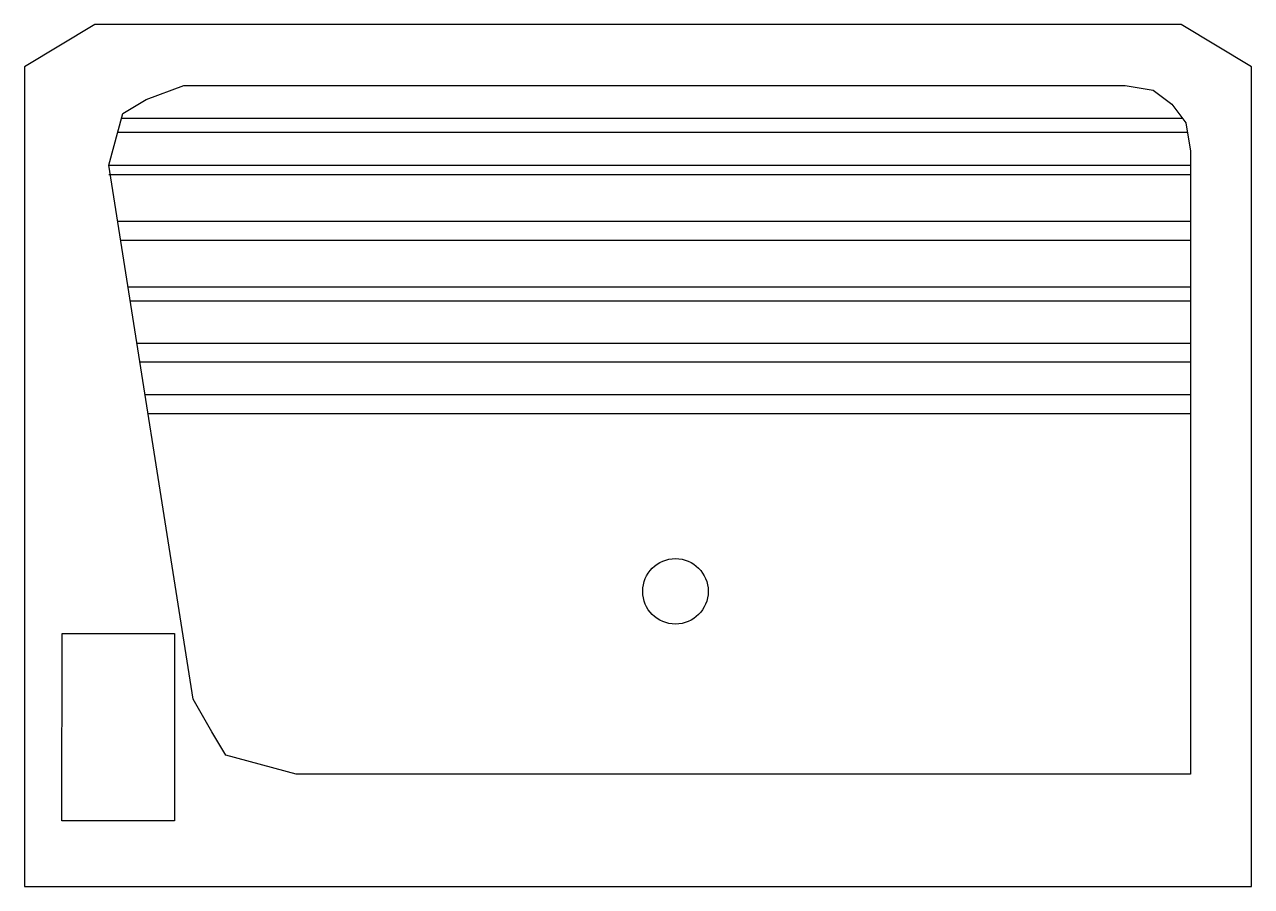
# Model space of a CAD drawing. Header units: metres. Extents: x 0.011 to 0.782, y 0.003 to 0.544.
import ezdxf

# ---------------------------------------------------------------- set-up
doc = ezdxf.new("R2010")
doc.units = ezdxf.units.M

msp = doc.modelspace()

# ---------------------------------------------------------------- linework, layer by layer
for points in [[(0.05553, 0.54439), (0.01139, 0.51789), (0.01139, 0.00265), (0.78232, 0.00265), (0.78232, 0.51789), (0.73818, 0.54439), (0.05553, 0.54439)], [(0.07238, 0.48551), (0.73891, 0.48551)], [(0.06997, 0.47667), (0.7421, 0.47667)], [(0.06436, 0.45606), (0.74406, 0.45606)], [(0.06436, 0.45018), (0.74406, 0.45018)], [(0.06993, 0.42073), (0.74406, 0.42073)], [(0.07179, 0.40896), (0.74406, 0.40896)], [(0.07612, 0.37951), (0.74406, 0.37951)], [(0.07783, 0.37068), (0.74406, 0.37068)], [(0.08201, 0.34418), (0.74406, 0.34418)], [(0.08387, 0.33241), (0.74406, 0.33241)], [(0.08712, 0.3118), (0.74406, 0.3118)], [(0.08898, 0.30002), (0.74406, 0.30002)]]:
    msp.add_lwpolyline(points)
for points in [[(0.06436, 0.45606), (0.07318, 0.48845), (0.08789, 0.49728), (0.11143, 0.50612), (0.70287, 0.50612), (0.72052, 0.50317), (0.73229, 0.49434), (0.74112, 0.48256), (0.74406, 0.4649), (0.74406, 0.07331), (0.18205, 0.07331), (0.13792, 0.08509), (0.12909, 0.09981), (0.11732, 0.12042)], [(0.03493, 0.16164), (0.10555, 0.16164), (0.10555, 0.04387), (0.03485, 0.04387)]]:
    msp.add_lwpolyline(points, close=True)
msp.add_circle((0.42039, 0.18814), 0.0206)

doc.saveas('drawing.dxf')
